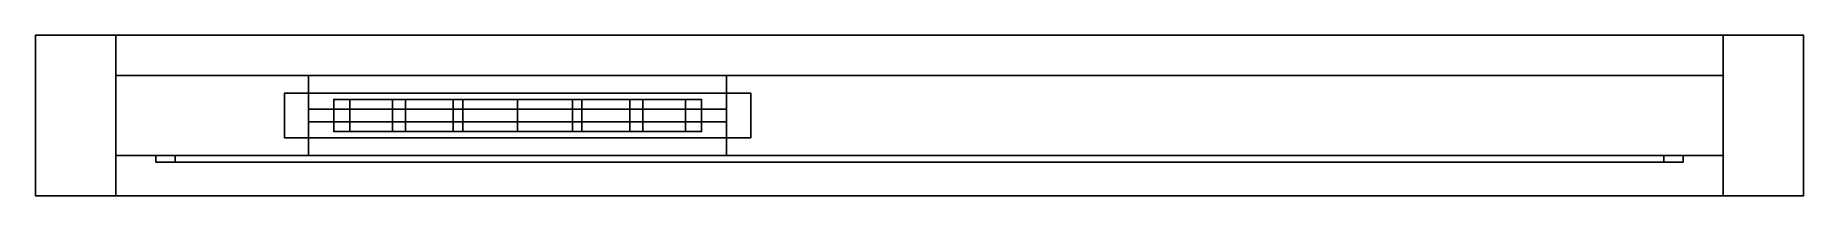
# Model space of a CAD drawing. Header units: millimetres. Extents: x -50 to 1050, y -25 to 75.
import ezdxf

# ---------------------------------------------------------------- set-up
doc = ezdxf.new("R2010")
doc.units = ezdxf.units.MM
for name, color, linetype in [('DOOR_DIAMONDS', 7, 'CONTINUOUS'), ('DOOR_FRAME', 8, 'CONTINUOUS'), ('DOOR_GLASS', 150, 'CONTINUOUS'), ('DOOR_LEAF', 30, 'CONTINUOUS'), ('DOOR_TRANSOM', 34, 'CONTINUOUS'), ('DOOR_TRIM', 40, 'CONTINUOUS')]:
    doc.layers.add(name, color=color, linetype=linetype)

msp = doc.modelspace()

# ---------------------------------------------------------------- linework, layer by layer
at = {"layer": 'DOOR_DIAMONDS'}
for points in [[(250, 35, 226), (145.6, 35, 333.333), (135.6, 35, 333.333), (250, 35, 216)], [(250, 15, 216), (250, 35, 216), (135.6, 35, 333.333), (135.6, 15, 333.333)], [(145.6, 35, 333.333), (250, 35, 440.667), (250, 35, 450.667), (135.6, 35, 333.333)], [(135.6, 15, 333.333), (135.6, 35, 333.333), (250, 35, 450.667), (250, 15, 450.667)], [(250, 35, 492.667), (145.6, 35, 600), (135.6, 35, 600), (250, 35, 482.667)], [(250, 15, 482.667), (250, 35, 482.667), (135.6, 35, 600), (135.6, 15, 600)], [(145.6, 35, 600), (250, 35, 707.333), (250, 35, 717.333), (135.6, 35, 600)], [(135.6, 15, 600), (135.6, 35, 600), (250, 35, 717.333), (250, 15, 717.333)], [(250, 35, 759.333), (145.6, 35, 866.667), (135.6, 35, 866.667), (250, 35, 749.333)], [(250, 15, 749.333), (250, 35, 749.333), (135.6, 35, 866.667), (135.6, 15, 866.667)], [(145.6, 35, 866.667), (250, 35, 974), (250, 35, 984), (135.6, 35, 866.667)], [(135.6, 15, 866.667), (135.6, 35, 866.667), (250, 35, 984), (250, 15, 984)], [(250, 35, 1026), (145.6, 35, 1133.333), (135.6, 35, 1133.333), (250, 35, 1016)], [(250, 15, 1016), (250, 35, 1016), (135.6, 35, 1133.333), (135.6, 15, 1133.333)], [(145.6, 35, 1133.333), (250, 35, 1240.667), (250, 35, 1250.667), (135.6, 35, 1133.333)], [(135.6, 15, 1133.333), (135.6, 35, 1133.333), (250, 35, 1250.667), (250, 15, 1250.667)], [(250, 35, 1292.667), (145.6, 35, 1400), (135.6, 35, 1400), (250, 35, 1282.667)], [(250, 15, 1282.667), (250, 35, 1282.667), (135.6, 35, 1400), (135.6, 15, 1400)], [(145.6, 35, 1400), (250, 35, 1507.333), (250, 35, 1517.333), (135.6, 35, 1400)], [(135.6, 15, 1400), (135.6, 35, 1400), (250, 35, 1517.333), (250, 15, 1517.333)], [(250, 35, 1559.333), (145.6, 35, 1666.667), (135.6, 35, 1666.667), (250, 35, 1549.333)], [(250, 15, 1549.333), (250, 35, 1549.333), (135.6, 35, 1666.667), (135.6, 15, 1666.667)], [(145.6, 35, 1666.667), (250, 35, 1774), (250, 35, 1784), (135.6, 35, 1666.667)], [(135.6, 15, 1666.667), (135.6, 35, 1666.667), (250, 35, 1784), (250, 15, 1784)], [(145.6, 15, 333.333), (145.6, 35, 333.333), (250, 35, 226), (250, 15, 226)], [(250, 15, 440.667), (250, 35, 440.667), (145.6, 35, 333.333), (145.6, 15, 333.333)], [(145.6, 15, 600), (145.6, 35, 600), (250, 35, 492.667), (250, 15, 492.667)], [(250, 15, 707.333), (250, 35, 707.333), (145.6, 35, 600), (145.6, 15, 600)], [(145.6, 15, 866.667), (145.6, 35, 866.667), (250, 35, 759.333), (250, 15, 759.333)], [(250, 15, 974), (250, 35, 974), (145.6, 35, 866.667), (145.6, 15, 866.667)], [(145.6, 15, 1133.333), (145.6, 35, 1133.333), (250, 35, 1026), (250, 15, 1026)], [(250, 15, 1240.667), (250, 35, 1240.667), (145.6, 35, 1133.333), (145.6, 15, 1133.333)], [(145.6, 15, 1400), (145.6, 35, 1400), (250, 35, 1292.667), (250, 15, 1292.667)], [(250, 15, 1507.333), (250, 35, 1507.333), (145.6, 35, 1400), (145.6, 15, 1400)], [(145.6, 15, 1666.667), (145.6, 35, 1666.667), (250, 35, 1559.333), (250, 15, 1559.333)], [(250, 15, 1774), (250, 35, 1774), (145.6, 35, 1666.667), (145.6, 15, 1666.667)], [(250, 35, 261.547), (180.208, 35, 333.333), (172.208, 35, 333.333), (250, 35, 253.547)], [(250, 15, 253.547), (250, 35, 253.547), (172.208, 35, 333.333), (172.208, 15, 333.333)], [(180.208, 35, 333.333), (250, 35, 405.12), (250, 35, 413.12), (172.208, 35, 333.333)], [(172.208, 15, 333.333), (172.208, 35, 333.333), (250, 35, 413.12), (250, 15, 413.12)], [(250, 35, 528.213), (180.208, 35, 600), (172.208, 35, 600), (250, 35, 520.213)], [(250, 15, 520.213), (250, 35, 520.213), (172.208, 35, 600), (172.208, 15, 600)], [(180.208, 35, 600), (250, 35, 671.787), (250, 35, 679.787), (172.208, 35, 600)], [(172.208, 15, 600), (172.208, 35, 600), (250, 35, 679.787), (250, 15, 679.787)], [(250, 35, 794.88), (180.208, 35, 866.667), (172.208, 35, 866.667), (250, 35, 786.88)], [(250, 15, 786.88), (250, 35, 786.88), (172.208, 35, 866.667), (172.208, 15, 866.667)], [(180.208, 35, 866.667), (250, 35, 938.453), (250, 35, 946.453), (172.208, 35, 866.667)], [(172.208, 15, 866.667), (172.208, 35, 866.667), (250, 35, 946.453), (250, 15, 946.453)], [(250, 35, 1061.547), (180.208, 35, 1133.333), (172.208, 35, 1133.333), (250, 35, 1053.547)], [(250, 15, 1053.547), (250, 35, 1053.547), (172.208, 35, 1133.333), (172.208, 15, 1133.333)], [(180.208, 35, 1133.333), (250, 35, 1205.12), (250, 35, 1213.12), (172.208, 35, 1133.333)], [(172.208, 15, 1133.333), (172.208, 35, 1133.333), (250, 35, 1213.12), (250, 15, 1213.12)], [(250, 35, 1328.213), (180.208, 35, 1400), (172.208, 35, 1400), (250, 35, 1320.213)], [(250, 15, 1320.213), (250, 35, 1320.213), (172.208, 35, 1400), (172.208, 15, 1400)], [(180.208, 35, 1400), (250, 35, 1471.787), (250, 35, 1479.787), (172.208, 35, 1400)], [(172.208, 15, 1400), (172.208, 35, 1400), (250, 35, 1479.787), (250, 15, 1479.787)], [(250, 35, 1594.88), (180.208, 35, 1666.667), (172.208, 35, 1666.667), (250, 35, 1586.88)], [(250, 15, 1586.88), (250, 35, 1586.88), (172.208, 35, 1666.667), (172.208, 15, 1666.667)], [(180.208, 35, 1666.667), (250, 35, 1738.453), (250, 35, 1746.453), (172.208, 35, 1666.667)], [(172.208, 15, 1666.667), (172.208, 35, 1666.667), (250, 35, 1746.453), (250, 15, 1746.453)], [(180.208, 15, 333.333), (180.208, 35, 333.333), (250, 35, 261.547), (250, 15, 261.547)], [(250, 15, 405.12), (250, 35, 405.12), (180.208, 35, 333.333), (180.208, 15, 333.333)], [(180.208, 15, 600), (180.208, 35, 600), (250, 35, 528.213), (250, 15, 528.213)], [(250, 15, 671.787), (250, 35, 671.787), (180.208, 35, 600), (180.208, 15, 600)], [(180.208, 15, 866.667), (180.208, 35, 866.667), (250, 35, 794.88), (250, 15, 794.88)], [(250, 15, 938.453), (250, 35, 938.453), (180.208, 35, 866.667), (180.208, 15, 866.667)], [(180.208, 15, 1133.333), (180.208, 35, 1133.333), (250, 35, 1061.547), (250, 15, 1061.547)], [(250, 15, 1205.12), (250, 35, 1205.12), (180.208, 35, 1133.333), (180.208, 15, 1133.333)], [(180.208, 15, 1400), (180.208, 35, 1400), (250, 35, 1328.213), (250, 15, 1328.213)], [(250, 15, 1471.787), (250, 35, 1471.787), (180.208, 35, 1400), (180.208, 15, 1400)], [(180.208, 15, 1666.667), (180.208, 35, 1666.667), (250, 35, 1594.88), (250, 15, 1594.88)], [(250, 15, 1738.453), (250, 35, 1738.453), (180.208, 35, 1666.667), (180.208, 15, 1666.667)], [(250, 35, 298.267), (215.96, 35, 333.333), (209.96, 35, 333.333), (250, 35, 292.267)], [(250, 15, 292.267), (250, 35, 292.267), (209.96, 35, 333.333), (209.96, 15, 333.333)], [(215.96, 35, 333.333), (250, 35, 368.4), (250, 35, 374.4), (209.96, 35, 333.333)], [(209.96, 15, 333.333), (209.96, 35, 333.333), (250, 35, 374.4), (250, 15, 374.4)], [(250, 35, 564.933), (215.96, 35, 600), (209.96, 35, 600), (250, 35, 558.933)], [(250, 15, 558.933), (250, 35, 558.933), (209.96, 35, 600), (209.96, 15, 600)], [(215.96, 35, 600), (250, 35, 635.067), (250, 35, 641.067), (209.96, 35, 600)], [(209.96, 15, 600), (209.96, 35, 600), (250, 35, 641.067), (250, 15, 641.067)], [(250, 35, 831.6), (215.96, 35, 866.667), (209.96, 35, 866.667), (250, 35, 825.6)], [(250, 15, 825.6), (250, 35, 825.6), (209.96, 35, 866.667), (209.96, 15, 866.667)], [(215.96, 35, 866.667), (250, 35, 901.733), (250, 35, 907.733), (209.96, 35, 866.667)], [(209.96, 15, 866.667), (209.96, 35, 866.667), (250, 35, 907.733), (250, 15, 907.733)], [(250, 35, 1098.267), (215.96, 35, 1133.333), (209.96, 35, 1133.333), (250, 35, 1092.267)], [(250, 15, 1092.267), (250, 35, 1092.267), (209.96, 35, 1133.333), (209.96, 15, 1133.333)], [(215.96, 35, 1133.333), (250, 35, 1168.4), (250, 35, 1174.4), (209.96, 35, 1133.333)], [(209.96, 15, 1133.333), (209.96, 35, 1133.333), (250, 35, 1174.4), (250, 15, 1174.4)], [(250, 35, 1364.933), (215.96, 35, 1400), (209.96, 35, 1400), (250, 35, 1358.933)], [(250, 15, 1358.933), (250, 35, 1358.933), (209.96, 35, 1400), (209.96, 15, 1400)], [(215.96, 35, 1400), (250, 35, 1435.067), (250, 35, 1441.067), (209.96, 35, 1400)], [(209.96, 15, 1400), (209.96, 35, 1400), (250, 35, 1441.067), (250, 15, 1441.067)], [(250, 35, 1631.6), (215.96, 35, 1666.667), (209.96, 35, 1666.667), (250, 35, 1625.6)], [(250, 15, 1625.6), (250, 35, 1625.6), (209.96, 35, 1666.667), (209.96, 15, 1666.667)], [(215.96, 35, 1666.667), (250, 35, 1701.733), (250, 35, 1707.733), (209.96, 35, 1666.667)], [(209.96, 15, 1666.667), (209.96, 35, 1666.667), (250, 35, 1707.733), (250, 15, 1707.733)], [(215.96, 15, 333.333), (215.96, 35, 333.333), (250, 35, 298.267), (250, 15, 298.267)], [(250, 15, 368.4), (250, 35, 368.4), (215.96, 35, 333.333), (215.96, 15, 333.333)], [(215.96, 15, 600), (215.96, 35, 600), (250, 35, 564.933), (250, 15, 564.933)], [(250, 15, 635.067), (250, 35, 635.067), (215.96, 35, 600), (215.96, 15, 600)], [(215.96, 15, 866.667), (215.96, 35, 866.667), (250, 35, 831.6), (250, 15, 831.6)], [(250, 15, 901.733), (250, 35, 901.733), (215.96, 35, 866.667), (215.96, 15, 866.667)], [(215.96, 15, 1133.333), (215.96, 35, 1133.333), (250, 35, 1098.267), (250, 15, 1098.267)], [(250, 15, 1168.4), (250, 35, 1168.4), (215.96, 35, 1133.333), (215.96, 15, 1133.333)], [(215.96, 15, 1400), (215.96, 35, 1400), (250, 35, 1364.933), (250, 15, 1364.933)], [(250, 15, 1435.067), (250, 35, 1435.067), (215.96, 35, 1400), (215.96, 15, 1400)], [(215.96, 15, 1666.667), (215.96, 35, 1666.667), (250, 35, 1631.6), (250, 15, 1631.6)], [(250, 15, 1701.733), (250, 35, 1701.733), (215.96, 35, 1666.667), (215.96, 15, 1666.667)], [(250, 35, 440.667), (354.4, 35, 333.333), (364.4, 35, 333.333), (250, 35, 450.667)], [(250, 15, 450.667), (250, 35, 450.667), (364.4, 35, 333.333), (364.4, 15, 333.333)], [(354.4, 15, 333.333), (354.4, 35, 333.333), (250, 35, 440.667), (250, 15, 440.667)], [(354.4, 35, 333.333), (250, 35, 226), (250, 35, 216), (364.4, 35, 333.333)], [(364.4, 15, 333.333), (364.4, 35, 333.333), (250, 35, 216), (250, 15, 216)], [(250, 15, 226), (250, 35, 226), (354.4, 35, 333.333), (354.4, 15, 333.333)], [(250, 35, 405.12), (319.792, 35, 333.333), (327.792, 35, 333.333), (250, 35, 413.12)], [(250, 15, 413.12), (250, 35, 413.12), (327.792, 35, 333.333), (327.792, 15, 333.333)], [(319.792, 15, 333.333), (319.792, 35, 333.333), (250, 35, 405.12), (250, 15, 405.12)], [(319.792, 35, 333.333), (250, 35, 261.547), (250, 35, 253.547), (327.792, 35, 333.333)], [(327.792, 15, 333.333), (327.792, 35, 333.333), (250, 35, 253.547), (250, 15, 253.547)], [(250, 15, 261.547), (250, 35, 261.547), (319.792, 35, 333.333), (319.792, 15, 333.333)], [(250, 35, 368.4), (284.04, 35, 333.333), (290.04, 35, 333.333), (250, 35, 374.4)], [(250, 15, 374.4), (250, 35, 374.4), (290.04, 35, 333.333), (290.04, 15, 333.333)], [(284.04, 15, 333.333), (284.04, 35, 333.333), (250, 35, 368.4), (250, 15, 368.4)], [(284.04, 35, 333.333), (250, 35, 298.267), (250, 35, 292.267), (290.04, 35, 333.333)], [(290.04, 15, 333.333), (290.04, 35, 333.333), (250, 35, 292.267), (250, 15, 292.267)], [(250, 15, 298.267), (250, 35, 298.267), (284.04, 35, 333.333), (284.04, 15, 333.333)], [(250, 35, 707.333), (354.4, 35, 600), (364.4, 35, 600), (250, 35, 717.333)], [(250, 15, 717.333), (250, 35, 717.333), (364.4, 35, 600), (364.4, 15, 600)], [(354.4, 15, 600), (354.4, 35, 600), (250, 35, 707.333), (250, 15, 707.333)], [(354.4, 35, 600), (250, 35, 492.667), (250, 35, 482.667), (364.4, 35, 600)], [(364.4, 15, 600), (364.4, 35, 600), (250, 35, 482.667), (250, 15, 482.667)], [(250, 15, 492.667), (250, 35, 492.667), (354.4, 35, 600), (354.4, 15, 600)], [(250, 35, 671.787), (319.792, 35, 600), (327.792, 35, 600), (250, 35, 679.787)], [(250, 15, 679.787), (250, 35, 679.787), (327.792, 35, 600), (327.792, 15, 600)], [(319.792, 15, 600), (319.792, 35, 600), (250, 35, 671.787), (250, 15, 671.787)], [(319.792, 35, 600), (250, 35, 528.213), (250, 35, 520.213), (327.792, 35, 600)], [(327.792, 15, 600), (327.792, 35, 600), (250, 35, 520.213), (250, 15, 520.213)], [(250, 15, 528.213), (250, 35, 528.213), (319.792, 35, 600), (319.792, 15, 600)], [(250, 35, 635.067), (284.04, 35, 600), (290.04, 35, 600), (250, 35, 641.067)], [(250, 15, 641.067), (250, 35, 641.067), (290.04, 35, 600), (290.04, 15, 600)], [(284.04, 15, 600), (284.04, 35, 600), (250, 35, 635.067), (250, 15, 635.067)], [(284.04, 35, 600), (250, 35, 564.933), (250, 35, 558.933), (290.04, 35, 600)], [(290.04, 15, 600), (290.04, 35, 600), (250, 35, 558.933), (250, 15, 558.933)], [(250, 15, 564.933), (250, 35, 564.933), (284.04, 35, 600), (284.04, 15, 600)], [(250, 35, 974), (354.4, 35, 866.667), (364.4, 35, 866.667), (250, 35, 984)], [(250, 15, 984), (250, 35, 984), (364.4, 35, 866.667), (364.4, 15, 866.667)], [(354.4, 15, 866.667), (354.4, 35, 866.667), (250, 35, 974), (250, 15, 974)], [(354.4, 35, 866.667), (250, 35, 759.333), (250, 35, 749.333), (364.4, 35, 866.667)], [(364.4, 15, 866.667), (364.4, 35, 866.667), (250, 35, 749.333), (250, 15, 749.333)], [(250, 15, 759.333), (250, 35, 759.333), (354.4, 35, 866.667), (354.4, 15, 866.667)], [(250, 35, 938.453), (319.792, 35, 866.667), (327.792, 35, 866.667), (250, 35, 946.453)], [(250, 15, 946.453), (250, 35, 946.453), (327.792, 35, 866.667), (327.792, 15, 866.667)], [(319.792, 15, 866.667), (319.792, 35, 866.667), (250, 35, 938.453), (250, 15, 938.453)], [(319.792, 35, 866.667), (250, 35, 794.88), (250, 35, 786.88), (327.792, 35, 866.667)], [(327.792, 15, 866.667), (327.792, 35, 866.667), (250, 35, 786.88), (250, 15, 786.88)], [(250, 15, 794.88), (250, 35, 794.88), (319.792, 35, 866.667), (319.792, 15, 866.667)], [(250, 35, 901.733), (284.04, 35, 866.667), (290.04, 35, 866.667), (250, 35, 907.733)], [(250, 15, 907.733), (250, 35, 907.733), (290.04, 35, 866.667), (290.04, 15, 866.667)], [(284.04, 15, 866.667), (284.04, 35, 866.667), (250, 35, 901.733), (250, 15, 901.733)], [(284.04, 35, 866.667), (250, 35, 831.6), (250, 35, 825.6), (290.04, 35, 866.667)], [(290.04, 15, 866.667), (290.04, 35, 866.667), (250, 35, 825.6), (250, 15, 825.6)], [(250, 15, 831.6), (250, 35, 831.6), (284.04, 35, 866.667), (284.04, 15, 866.667)], [(250, 35, 1240.667), (354.4, 35, 1133.333), (364.4, 35, 1133.333), (250, 35, 1250.667)], [(250, 15, 1250.667), (250, 35, 1250.667), (364.4, 35, 1133.333), (364.4, 15, 1133.333)], [(354.4, 15, 1133.333), (354.4, 35, 1133.333), (250, 35, 1240.667), (250, 15, 1240.667)], [(354.4, 35, 1133.333), (250, 35, 1026), (250, 35, 1016), (364.4, 35, 1133.333)], [(364.4, 15, 1133.333), (364.4, 35, 1133.333), (250, 35, 1016), (250, 15, 1016)], [(250, 15, 1026), (250, 35, 1026), (354.4, 35, 1133.333), (354.4, 15, 1133.333)], [(250, 35, 1205.12), (319.792, 35, 1133.333), (327.792, 35, 1133.333), (250, 35, 1213.12)], [(250, 15, 1213.12), (250, 35, 1213.12), (327.792, 35, 1133.333), (327.792, 15, 1133.333)], [(319.792, 15, 1133.333), (319.792, 35, 1133.333), (250, 35, 1205.12), (250, 15, 1205.12)], [(319.792, 35, 1133.333), (250, 35, 1061.547), (250, 35, 1053.547), (327.792, 35, 1133.333)], [(327.792, 15, 1133.333), (327.792, 35, 1133.333), (250, 35, 1053.547), (250, 15, 1053.547)], [(250, 15, 1061.547), (250, 35, 1061.547), (319.792, 35, 1133.333), (319.792, 15, 1133.333)], [(250, 35, 1168.4), (284.04, 35, 1133.333), (290.04, 35, 1133.333), (250, 35, 1174.4)], [(250, 15, 1174.4), (250, 35, 1174.4), (290.04, 35, 1133.333), (290.04, 15, 1133.333)], [(284.04, 15, 1133.333), (284.04, 35, 1133.333), (250, 35, 1168.4), (250, 15, 1168.4)], [(284.04, 35, 1133.333), (250, 35, 1098.267), (250, 35, 1092.267), (290.04, 35, 1133.333)], [(290.04, 15, 1133.333), (290.04, 35, 1133.333), (250, 35, 1092.267), (250, 15, 1092.267)], [(250, 15, 1098.267), (250, 35, 1098.267), (284.04, 35, 1133.333), (284.04, 15, 1133.333)], [(250, 35, 1507.333), (354.4, 35, 1400), (364.4, 35, 1400), (250, 35, 1517.333)], [(250, 15, 1517.333), (250, 35, 1517.333), (364.4, 35, 1400), (364.4, 15, 1400)], [(354.4, 15, 1400), (354.4, 35, 1400), (250, 35, 1507.333), (250, 15, 1507.333)], [(354.4, 35, 1400), (250, 35, 1292.667), (250, 35, 1282.667), (364.4, 35, 1400)], [(364.4, 15, 1400), (364.4, 35, 1400), (250, 35, 1282.667), (250, 15, 1282.667)], [(250, 15, 1292.667), (250, 35, 1292.667), (354.4, 35, 1400), (354.4, 15, 1400)], [(250, 35, 1471.787), (319.792, 35, 1400), (327.792, 35, 1400), (250, 35, 1479.787)], [(250, 15, 1479.787), (250, 35, 1479.787), (327.792, 35, 1400), (327.792, 15, 1400)], [(319.792, 15, 1400), (319.792, 35, 1400), (250, 35, 1471.787), (250, 15, 1471.787)], [(319.792, 35, 1400), (250, 35, 1328.213), (250, 35, 1320.213), (327.792, 35, 1400)], [(327.792, 15, 1400), (327.792, 35, 1400), (250, 35, 1320.213), (250, 15, 1320.213)], [(250, 15, 1328.213), (250, 35, 1328.213), (319.792, 35, 1400), (319.792, 15, 1400)], [(250, 35, 1435.067), (284.04, 35, 1400), (290.04, 35, 1400), (250, 35, 1441.067)], [(250, 15, 1441.067), (250, 35, 1441.067), (290.04, 35, 1400), (290.04, 15, 1400)], [(284.04, 15, 1400), (284.04, 35, 1400), (250, 35, 1435.067), (250, 15, 1435.067)], [(284.04, 35, 1400), (250, 35, 1364.933), (250, 35, 1358.933), (290.04, 35, 1400)], [(290.04, 15, 1400), (290.04, 35, 1400), (250, 35, 1358.933), (250, 15, 1358.933)], [(250, 15, 1364.933), (250, 35, 1364.933), (284.04, 35, 1400), (284.04, 15, 1400)], [(250, 35, 1774), (354.4, 35, 1666.667), (364.4, 35, 1666.667), (250, 35, 1784)], [(250, 15, 1784), (250, 35, 1784), (364.4, 35, 1666.667), (364.4, 15, 1666.667)], [(354.4, 15, 1666.667), (354.4, 35, 1666.667), (250, 35, 1774), (250, 15, 1774)], [(354.4, 35, 1666.667), (250, 35, 1559.333), (250, 35, 1549.333), (364.4, 35, 1666.667)], [(364.4, 15, 1666.667), (364.4, 35, 1666.667), (250, 35, 1549.333), (250, 15, 1549.333)], [(250, 15, 1559.333), (250, 35, 1559.333), (354.4, 35, 1666.667), (354.4, 15, 1666.667)], [(250, 35, 1738.453), (319.792, 35, 1666.667), (327.792, 35, 1666.667), (250, 35, 1746.453)], [(250, 15, 1746.453), (250, 35, 1746.453), (327.792, 35, 1666.667), (327.792, 15, 1666.667)], [(319.792, 15, 1666.667), (319.792, 35, 1666.667), (250, 35, 1738.453), (250, 15, 1738.453)], [(319.792, 35, 1666.667), (250, 35, 1594.88), (250, 35, 1586.88), (327.792, 35, 1666.667)], [(327.792, 15, 1666.667), (327.792, 35, 1666.667), (250, 35, 1586.88), (250, 15, 1586.88)], [(250, 15, 1594.88), (250, 35, 1594.88), (319.792, 35, 1666.667), (319.792, 15, 1666.667)], [(250, 35, 1701.733), (284.04, 35, 1666.667), (290.04, 35, 1666.667), (250, 35, 1707.733)], [(250, 15, 1707.733), (250, 35, 1707.733), (290.04, 35, 1666.667), (290.04, 15, 1666.667)], [(284.04, 15, 1666.667), (284.04, 35, 1666.667), (250, 35, 1701.733), (250, 15, 1701.733)], [(284.04, 35, 1666.667), (250, 35, 1631.6), (250, 35, 1625.6), (290.04, 35, 1666.667)], [(290.04, 15, 1666.667), (290.04, 35, 1666.667), (250, 35, 1625.6), (250, 15, 1625.6)], [(250, 15, 1631.6), (250, 35, 1631.6), (284.04, 35, 1666.667), (284.04, 15, 1666.667)], [(250, 15, 216), (135.6, 15, 333.333), (145.6, 15, 333.333), (250, 15, 226)], [(135.6, 15, 333.333), (250, 15, 450.667), (250, 15, 440.667), (145.6, 15, 333.333)], [(250, 15, 482.667), (135.6, 15, 600), (145.6, 15, 600), (250, 15, 492.667)], [(135.6, 15, 600), (250, 15, 717.333), (250, 15, 707.333), (145.6, 15, 600)], [(250, 15, 749.333), (135.6, 15, 866.667), (145.6, 15, 866.667), (250, 15, 759.333)], [(135.6, 15, 866.667), (250, 15, 984), (250, 15, 974), (145.6, 15, 866.667)], [(250, 15, 1016), (135.6, 15, 1133.333), (145.6, 15, 1133.333), (250, 15, 1026)], [(135.6, 15, 1133.333), (250, 15, 1250.667), (250, 15, 1240.667), (145.6, 15, 1133.333)], [(250, 15, 1282.667), (135.6, 15, 1400), (145.6, 15, 1400), (250, 15, 1292.667)], [(135.6, 15, 1400), (250, 15, 1517.333), (250, 15, 1507.333), (145.6, 15, 1400)], [(250, 15, 1549.333), (135.6, 15, 1666.667), (145.6, 15, 1666.667), (250, 15, 1559.333)], [(135.6, 15, 1666.667), (250, 15, 1784), (250, 15, 1774), (145.6, 15, 1666.667)], [(250, 15, 253.547), (172.208, 15, 333.333), (180.208, 15, 333.333), (250, 15, 261.547)], [(172.208, 15, 333.333), (250, 15, 413.12), (250, 15, 405.12), (180.208, 15, 333.333)], [(250, 15, 520.213), (172.208, 15, 600), (180.208, 15, 600), (250, 15, 528.213)], [(172.208, 15, 600), (250, 15, 679.787), (250, 15, 671.787), (180.208, 15, 600)], [(250, 15, 786.88), (172.208, 15, 866.667), (180.208, 15, 866.667), (250, 15, 794.88)], [(172.208, 15, 866.667), (250, 15, 946.453), (250, 15, 938.453), (180.208, 15, 866.667)], [(250, 15, 1053.547), (172.208, 15, 1133.333), (180.208, 15, 1133.333), (250, 15, 1061.547)], [(172.208, 15, 1133.333), (250, 15, 1213.12), (250, 15, 1205.12), (180.208, 15, 1133.333)], [(250, 15, 1320.213), (172.208, 15, 1400), (180.208, 15, 1400), (250, 15, 1328.213)], [(172.208, 15, 1400), (250, 15, 1479.787), (250, 15, 1471.787), (180.208, 15, 1400)], [(250, 15, 1586.88), (172.208, 15, 1666.667), (180.208, 15, 1666.667), (250, 15, 1594.88)], [(172.208, 15, 1666.667), (250, 15, 1746.453), (250, 15, 1738.453), (180.208, 15, 1666.667)], [(250, 15, 292.267), (209.96, 15, 333.333), (215.96, 15, 333.333), (250, 15, 298.267)], [(209.96, 15, 333.333), (250, 15, 374.4), (250, 15, 368.4), (215.96, 15, 333.333)], [(250, 15, 558.933), (209.96, 15, 600), (215.96, 15, 600), (250, 15, 564.933)], [(209.96, 15, 600), (250, 15, 641.067), (250, 15, 635.067), (215.96, 15, 600)], [(250, 15, 825.6), (209.96, 15, 866.667), (215.96, 15, 866.667), (250, 15, 831.6)], [(209.96, 15, 866.667), (250, 15, 907.733), (250, 15, 901.733), (215.96, 15, 866.667)], [(250, 15, 1092.267), (209.96, 15, 1133.333), (215.96, 15, 1133.333), (250, 15, 1098.267)], [(209.96, 15, 1133.333), (250, 15, 1174.4), (250, 15, 1168.4), (215.96, 15, 1133.333)], [(250, 15, 1358.933), (209.96, 15, 1400), (215.96, 15, 1400), (250, 15, 1364.933)], [(209.96, 15, 1400), (250, 15, 1441.067), (250, 15, 1435.067), (215.96, 15, 1400)], [(250, 15, 1625.6), (209.96, 15, 1666.667), (215.96, 15, 1666.667), (250, 15, 1631.6)], [(209.96, 15, 1666.667), (250, 15, 1707.733), (250, 15, 1701.733), (215.96, 15, 1666.667)], [(250, 15, 450.667), (364.4, 15, 333.333), (354.4, 15, 333.333), (250, 15, 440.667)], [(364.4, 15, 333.333), (250, 15, 216), (250, 15, 226), (354.4, 15, 333.333)], [(250, 15, 413.12), (327.792, 15, 333.333), (319.792, 15, 333.333), (250, 15, 405.12)], [(327.792, 15, 333.333), (250, 15, 253.547), (250, 15, 261.547), (319.792, 15, 333.333)], [(250, 15, 374.4), (290.04, 15, 333.333), (284.04, 15, 333.333), (250, 15, 368.4)], [(290.04, 15, 333.333), (250, 15, 292.267), (250, 15, 298.267), (284.04, 15, 333.333)], [(250, 15, 717.333), (364.4, 15, 600), (354.4, 15, 600), (250, 15, 707.333)], [(364.4, 15, 600), (250, 15, 482.667), (250, 15, 492.667), (354.4, 15, 600)], [(250, 15, 679.787), (327.792, 15, 600), (319.792, 15, 600), (250, 15, 671.787)], [(327.792, 15, 600), (250, 15, 520.213), (250, 15, 528.213), (319.792, 15, 600)], [(250, 15, 641.067), (290.04, 15, 600), (284.04, 15, 600), (250, 15, 635.067)], [(290.04, 15, 600), (250, 15, 558.933), (250, 15, 564.933), (284.04, 15, 600)], [(250, 15, 984), (364.4, 15, 866.667), (354.4, 15, 866.667), (250, 15, 974)], [(364.4, 15, 866.667), (250, 15, 749.333), (250, 15, 759.333), (354.4, 15, 866.667)], [(250, 15, 946.453), (327.792, 15, 866.667), (319.792, 15, 866.667), (250, 15, 938.453)], [(327.792, 15, 866.667), (250, 15, 786.88), (250, 15, 794.88), (319.792, 15, 866.667)], [(250, 15, 907.733), (290.04, 15, 866.667), (284.04, 15, 866.667), (250, 15, 901.733)], [(290.04, 15, 866.667), (250, 15, 825.6), (250, 15, 831.6), (284.04, 15, 866.667)], [(250, 15, 1250.667), (364.4, 15, 1133.333), (354.4, 15, 1133.333), (250, 15, 1240.667)], [(364.4, 15, 1133.333), (250, 15, 1016), (250, 15, 1026), (354.4, 15, 1133.333)], [(250, 15, 1213.12), (327.792, 15, 1133.333), (319.792, 15, 1133.333), (250, 15, 1205.12)], [(327.792, 15, 1133.333), (250, 15, 1053.547), (250, 15, 1061.547), (319.792, 15, 1133.333)], [(250, 15, 1174.4), (290.04, 15, 1133.333), (284.04, 15, 1133.333), (250, 15, 1168.4)], [(290.04, 15, 1133.333), (250, 15, 1092.267), (250, 15, 1098.267), (284.04, 15, 1133.333)], [(250, 15, 1517.333), (364.4, 15, 1400), (354.4, 15, 1400), (250, 15, 1507.333)], [(364.4, 15, 1400), (250, 15, 1282.667), (250, 15, 1292.667), (354.4, 15, 1400)], [(250, 15, 1479.787), (327.792, 15, 1400), (319.792, 15, 1400), (250, 15, 1471.787)], [(327.792, 15, 1400), (250, 15, 1320.213), (250, 15, 1328.213), (319.792, 15, 1400)], [(250, 15, 1441.067), (290.04, 15, 1400), (284.04, 15, 1400), (250, 15, 1435.067)], [(290.04, 15, 1400), (250, 15, 1358.933), (250, 15, 1364.933), (284.04, 15, 1400)], [(250, 15, 1784), (364.4, 15, 1666.667), (354.4, 15, 1666.667), (250, 15, 1774)], [(364.4, 15, 1666.667), (250, 15, 1549.333), (250, 15, 1559.333), (354.4, 15, 1666.667)], [(250, 15, 1746.453), (327.792, 15, 1666.667), (319.792, 15, 1666.667), (250, 15, 1738.453)], [(327.792, 15, 1666.667), (250, 15, 1586.88), (250, 15, 1594.88), (319.792, 15, 1666.667)], [(250, 15, 1707.733), (290.04, 15, 1666.667), (284.04, 15, 1666.667), (250, 15, 1701.733)], [(290.04, 15, 1666.667), (250, 15, 1625.6), (250, 15, 1631.6), (284.04, 15, 1666.667)]]:
    msp.add_3dface(points, dxfattribs=at)
at = {"layer": 'DOOR_FRAME'}
for points in [[(-50, -25), (0, -25), (0, 75), (-50, 75)], [(-50, -25, 2550), (-50, 75, 2550), (0, 75, 2550), (0, -25, 2550)], [(0, 75), (0, 75, 2550), (-50, 75, 2550), (-50, 75)], [(-50, 75), (-50, 75, 2550), (-50, -25, 2550), (-50, -25)], [(-50, -25, 2500), (1050, -25, 2500), (1050, 75, 2500), (-50, 75, 2500)], [(-50, -25, 2550), (-50, 75, 2550), (1050, 75, 2550), (1050, -25, 2550)], [(1050, 75, 2500), (1050, 75, 2550), (-50, 75, 2550), (-50, 75, 2500)], [(-50, 75, 2500), (-50, 75, 2550), (-50, -25, 2550), (-50, -25, 2500)], [(0, -25), (0, -25, 2550), (0, 75, 2550), (0, 75)], [(1000, -25), (1050, -25), (1050, 75), (1000, 75)], [(1000, -25, 2550), (1000, 75, 2550), (1050, 75, 2550), (1050, -25, 2550)], [(1050, 75), (1050, 75, 2550), (1000, 75, 2550), (1000, 75)], [(1000, 75), (1000, 75, 2550), (1000, -25, 2550), (1000, -25)], [(1050, -25), (1050, -25, 2550), (1050, 75, 2550), (1050, 75)], [(1050, -25, 2500), (1050, -25, 2550), (1050, 75, 2550), (1050, 75, 2500)], [(-50, -25), (-50, -25, 2550), (0, -25, 2550), (0, -25)], [(-50, -25, 2500), (-50, -25, 2550), (1050, -25, 2550), (1050, -25, 2500)], [(1000, -25), (1000, -25, 2550), (1050, -25, 2550), (1050, -25)]]:
    msp.add_3dface(points, dxfattribs=at)
at = {"layer": 'DOOR_GLASS'}
for points in [[(120, 21, 200), (380, 21, 200), (380, 29, 200), (120, 29, 200)], [(120, 21, 1800), (120, 29, 1800), (380, 29, 1800), (380, 21, 1800)], [(380, 29, 200), (380, 29, 1800), (120, 29, 1800), (120, 29, 200)], [(120, 29, 200), (120, 29, 1800), (120, 21, 1800), (120, 21, 200)], [(380, 21, 200), (380, 21, 1800), (380, 29, 1800), (380, 29, 200)], [(120, 21, 200), (120, 21, 1800), (380, 21, 1800), (380, 21, 200)]]:
    msp.add_3dface(points, dxfattribs=at)
at = {"layer": 'DOOR_LEAF'}
for points in [[(0, 0), (120, 0), (120, 50), (0, 50)], [(0, 0, 2000), (0, 50, 2000), (120, 50, 2000), (120, 0, 2000)], [(120, 50), (120, 50, 2000), (0, 50, 2000), (0, 50)], [(0, 50), (0, 50, 2000), (0, 0, 2000), (0, 0)], [(120, 0), (120, 0, 2000), (120, 50, 2000), (120, 50)], [(120, 0), (380, 0), (380, 50), (120, 50)], [(120, 0, 200), (120, 50, 200), (380, 50, 200), (380, 0, 200)], [(380, 50), (380, 50, 200), (120, 50, 200), (120, 50)], [(120, 50), (120, 50, 200), (120, 0, 200), (120, 0)], [(120, 0, 1800), (380, 0, 1800), (380, 50, 1800), (120, 50, 1800)], [(120, 0, 2000), (120, 50, 2000), (380, 50, 2000), (380, 0, 2000)], [(380, 50, 1800), (380, 50, 2000), (120, 50, 2000), (120, 50, 1800)], [(120, 50, 1800), (120, 50, 2000), (120, 0, 2000), (120, 0, 1800)], [(380, 0), (1000, 0), (1000, 50), (380, 50)], [(380, 0, 2000), (380, 50, 2000), (1000, 50, 2000), (1000, 0, 2000)], [(1000, 50), (1000, 50, 2000), (380, 50, 2000), (380, 50)], [(380, 50), (380, 50, 2000), (380, 0, 2000), (380, 0)], [(380, 0), (380, 0, 200), (380, 50, 200), (380, 50)], [(380, 0, 1800), (380, 0, 2000), (380, 50, 2000), (380, 50, 1800)], [(1000, 0), (1000, 0, 2000), (1000, 50, 2000), (1000, 50)], [(0, 0), (0, 0, 2000), (120, 0, 2000), (120, 0)], [(120, 0), (120, 0, 200), (380, 0, 200), (380, 0)], [(120, 0, 1800), (120, 0, 2000), (380, 0, 2000), (380, 0, 1800)], [(380, 0), (380, 0, 2000), (1000, 0, 2000), (1000, 0)]]:
    msp.add_3dface(points, dxfattribs=at)
at = {"layer": 'DOOR_TRANSOM'}
for points in [[(0, 0, 2000), (1000, 0, 2000), (1000, 50, 2000), (0, 50, 2000)], [(0, 0, 2500), (0, 50, 2500), (1000, 50, 2500), (1000, 0, 2500)], [(1000, 50, 2000), (1000, 50, 2500), (0, 50, 2500), (0, 50, 2000)], [(0, 50, 2000), (0, 50, 2500), (0, 0, 2500), (0, 0, 2000)], [(1000, 0, 2000), (1000, 0, 2500), (1000, 50, 2500), (1000, 50, 2000)], [(0, 0, 2000), (0, 0, 2500), (1000, 0, 2500), (1000, 0, 2000)]]:
    msp.add_3dface(points, dxfattribs=at)
at = {"layer": 'DOOR_TRIM'}
for points in [[(105, 11, 185), (120, 11, 185), (120, 39, 185), (105, 39, 185)], [(105, 11, 1815), (105, 39, 1815), (120, 39, 1815), (120, 11, 1815)], [(120, 39, 185), (120, 39, 1815), (105, 39, 1815), (105, 39, 185)], [(105, 39, 185), (105, 39, 1815), (105, 11, 1815), (105, 11, 185)], [(120, 11, 185), (120, 11, 1815), (120, 39, 1815), (120, 39, 185)], [(120, 11, 185), (380, 11, 185), (380, 39, 185), (120, 39, 185)], [(120, 11, 200), (120, 39, 200), (380, 39, 200), (380, 11, 200)], [(380, 39, 185), (380, 39, 200), (120, 39, 200), (120, 39, 185)], [(120, 39, 185), (120, 39, 200), (120, 11, 200), (120, 11, 185)], [(120, 11, 1800), (380, 11, 1800), (380, 39, 1800), (120, 39, 1800)], [(120, 11, 1815), (120, 39, 1815), (380, 39, 1815), (380, 11, 1815)], [(380, 39, 1800), (380, 39, 1815), (120, 39, 1815), (120, 39, 1800)], [(120, 39, 1800), (120, 39, 1815), (120, 11, 1815), (120, 11, 1800)], [(380, 11, 185), (395, 11, 185), (395, 39, 185), (380, 39, 185)], [(380, 11, 1815), (380, 39, 1815), (395, 39, 1815), (395, 11, 1815)], [(395, 39, 185), (395, 39, 1815), (380, 39, 1815), (380, 39, 185)], [(380, 39, 185), (380, 39, 1815), (380, 11, 1815), (380, 11, 185)], [(380, 11, 185), (380, 11, 200), (380, 39, 200), (380, 39, 185)], [(380, 11, 1800), (380, 11, 1815), (380, 39, 1815), (380, 39, 1800)], [(395, 11, 185), (395, 11, 1815), (395, 39, 1815), (395, 39, 185)], [(105, 11, 185), (105, 11, 1815), (120, 11, 1815), (120, 11, 185)], [(120, 11, 185), (120, 11, 200), (380, 11, 200), (380, 11, 185)], [(120, 11, 1800), (120, 11, 1815), (380, 11, 1815), (380, 11, 1800)], [(380, 11, 185), (380, 11, 1815), (395, 11, 1815), (395, 11, 185)], [(25, -4, 25), (975, -4, 25), (975, 0, 25), (25, 0, 25)], [(25, -4, 37), (25, 0, 37), (975, 0, 37), (975, -4, 37)], [(975, 0, 25), (975, 0, 37), (25, 0, 37), (25, 0, 25)], [(25, 0, 25), (25, 0, 37), (25, -4, 37), (25, -4, 25)], [(25, -4, 1963), (975, -4, 1963), (975, 0, 1963), (25, 0, 1963)], [(25, -4, 1975), (25, 0, 1975), (975, 0, 1975), (975, -4, 1975)], [(975, 0, 1963), (975, 0, 1975), (25, 0, 1975), (25, 0, 1963)], [(25, 0, 1963), (25, 0, 1975), (25, -4, 1975), (25, -4, 1963)], [(25, -4, 25), (37, -4, 25), (37, 0, 25), (25, 0, 25)], [(25, -4, 1975), (25, 0, 1975), (37, 0, 1975), (37, -4, 1975)], [(37, 0, 25), (37, 0, 1975), (25, 0, 1975), (25, 0, 25)], [(25, 0, 25), (25, 0, 1975), (25, -4, 1975), (25, -4, 25)], [(37, -4, 25), (37, -4, 1975), (37, 0, 1975), (37, 0, 25)], [(963, -4, 25), (975, -4, 25), (975, 0, 25), (963, 0, 25)], [(963, -4, 1975), (963, 0, 1975), (975, 0, 1975), (975, -4, 1975)], [(975, 0, 25), (975, 0, 1975), (963, 0, 1975), (963, 0, 25)], [(963, 0, 25), (963, 0, 1975), (963, -4, 1975), (963, -4, 25)], [(975, -4, 25), (975, -4, 37), (975, 0, 37), (975, 0, 25)], [(975, -4, 1963), (975, -4, 1975), (975, 0, 1975), (975, 0, 1963)], [(975, -4, 25), (975, -4, 1975), (975, 0, 1975), (975, 0, 25)], [(25, -4, 25), (25, -4, 37), (975, -4, 37), (975, -4, 25)], [(25, -4, 1963), (25, -4, 1975), (975, -4, 1975), (975, -4, 1963)], [(25, -4, 25), (25, -4, 1975), (37, -4, 1975), (37, -4, 25)], [(963, -4, 25), (963, -4, 1975), (975, -4, 1975), (975, -4, 25)]]:
    msp.add_3dface(points, dxfattribs=at)

doc.saveas('drawing.dxf')
